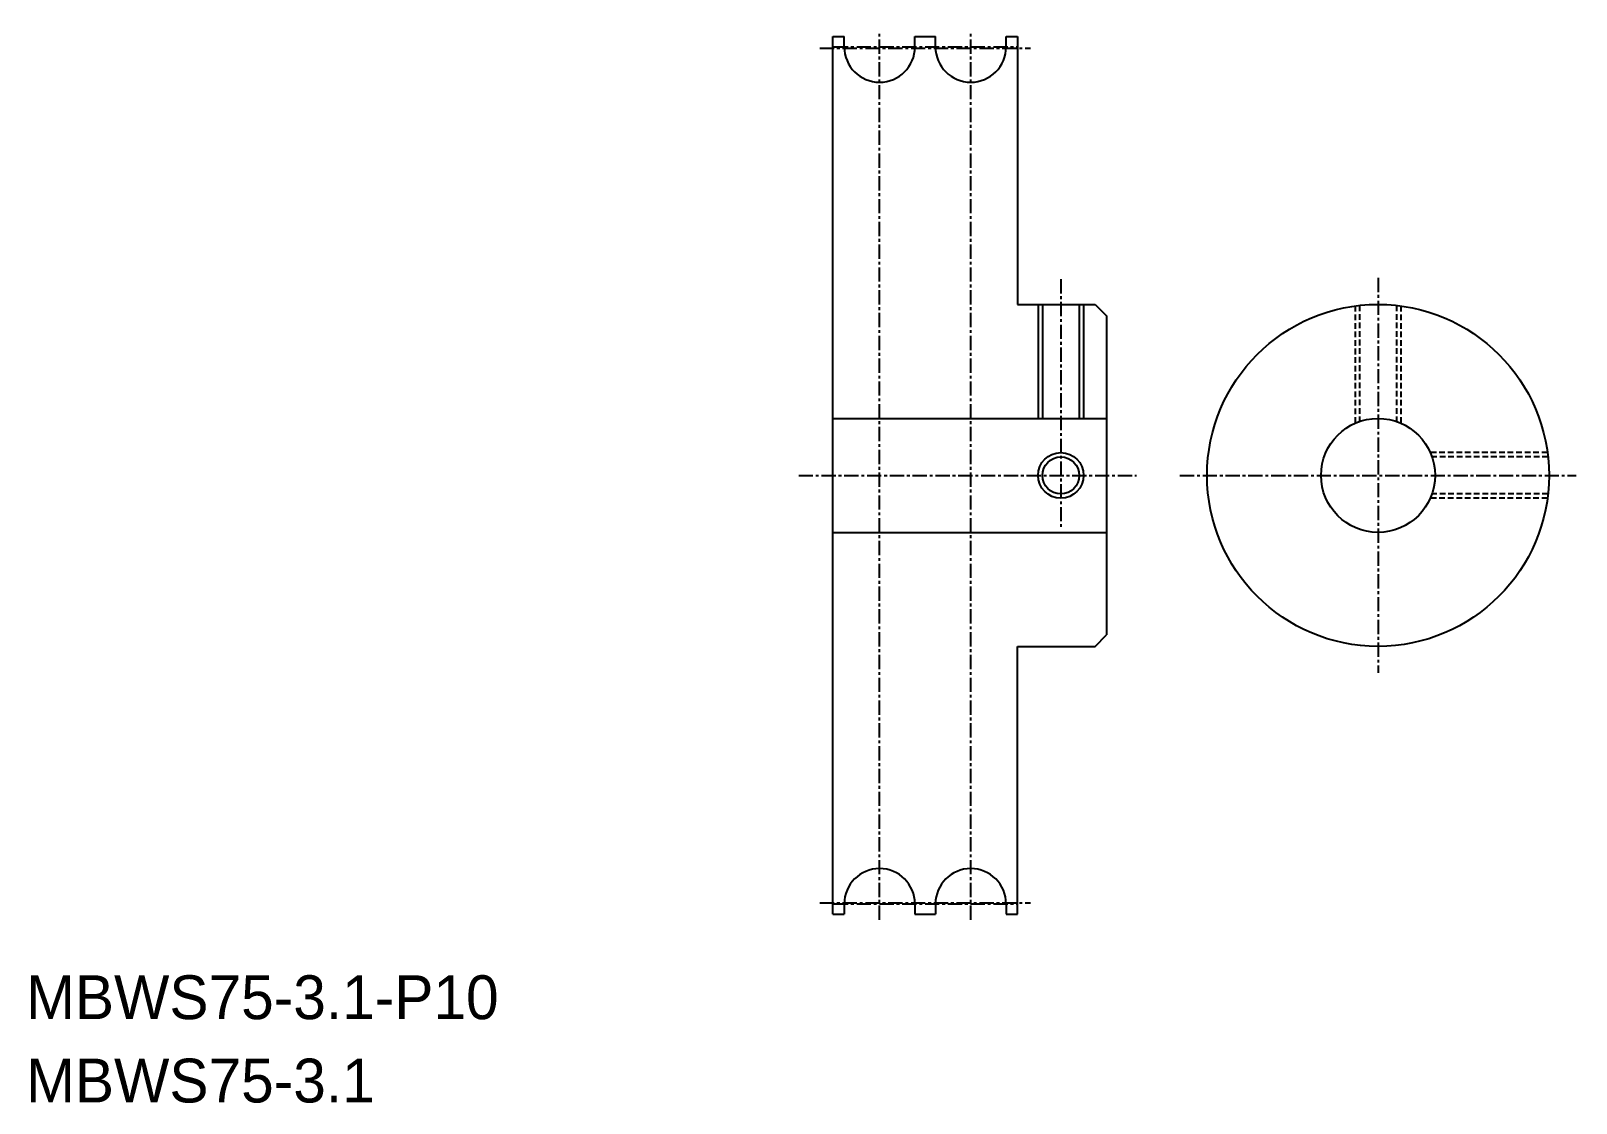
# Model space of a CAD drawing. Extents: x -22 to 114, y -27 to 67.
import ezdxf

# ---------------------------------------------------------------- set-up
doc = ezdxf.new("R2010")
doc.units = 0
doc.linetypes.add('CENTER', pattern=[2, 1.25, -0.25, 0.25, -0.25])
doc.linetypes.add('DASHED', pattern=[0.75, 0.5, -0.25])
doc.layers.get('0').update_dxf_attribs({"linetype": 'CONTINUOUS'})
doc.layers.add('CENTER', color=1, linetype='CENTER')

msp = doc.modelspace()

# ---------------------------------------------------------------- linework, layer by layer
at = {"color": 7, "linetype": 'CONTINUOUS'}
for p, q in [((48.32, -10.77), (48.32, 66.23)), ((48.32, 66.23), (49.32, 66.23)), ((49.32, 65.33), (49.32, 66.23)), ((55.52, 65.33), (55.52, 66.23)), ((55.52, 66.23), (57.32, 66.23)), ((57.32, 65.33), (57.32, 66.23)), ((63.52, 66.23), (64.52, 66.23)), ((63.52, 65.33), (63.52, 66.23)), ((64.52, 66.23), (64.52, 42.73)), ((64.52, 42.73), (71.32, 42.73)), ((66.7, 42.73), (66.7, 32.73)), ((69.94, 42.73), (69.94, 32.73)), ((71.32, 42.73), (72.32, 41.73)), ((72.32, 41.73), (72.32, 13.73)), ((48.32, 32.73), (72.32, 32.73)), ((48.32, 22.73), (72.32, 22.73)), ((71.32, 12.73), (72.32, 13.73)), ((64.52, 12.73), (71.32, 12.73)), ((64.52, -10.77), (64.52, 12.73)), ((48.32, -10.77), (49.32, -10.77)), ((49.32, -9.87), (49.32, -10.77)), ((55.52, -9.87), (55.52, -10.77)), ((55.52, -10.77), (57.32, -10.77)), ((57.32, -9.87), (57.32, -10.77)), ((63.52, -9.87), (63.52, -10.77)), ((63.52, -10.77), (64.52, -10.77))]:
    msp.add_line(p, q, dxfattribs=at)
at = {"color": 3, "linetype": 'CONTINUOUS'}
for p, q in [((66.32, 42.73), (66.32, 32.73)), ((70.32, 42.73), (70.32, 32.73))]:
    msp.add_line(p, q, dxfattribs=at)
at = {"color": 3, "linetype": 'DASHED'}
for p, q in [((94.15, 42.6), (94.15, 32.31)), ((94.53, 42.64), (94.53, 32.46)), ((97.77, 42.64), (97.77, 32.46)), ((98.15, 42.6), (98.15, 32.31)), ((111.02, 29.73), (100.73, 29.73)), ((111.06, 29.35), (100.88, 29.35)), ((111.06, 26.11), (100.88, 26.11)), ((111.02, 25.73), (100.73, 25.73))]:
    msp.add_line(p, q, dxfattribs=at)
at = {"color": 7, "linetype": 'CONTINUOUS'}
for centre, radius in [((96.15, 27.73), 15), ((96.15, 27.73), 5), ((68.32, 27.73), 1.62)]:
    msp.add_circle(centre, radius, dxfattribs=at)
at = {"color": 3, "linetype": 'CONTINUOUS'}
msp.add_circle((68.32, 27.73), 2, dxfattribs=at)
at = {"color": 7, "linetype": 'CONTINUOUS'}
for centre, start, end in [((52.42, 65.33), 180, 0), ((60.42, 65.33), 180, 0), ((52.42, -9.87), 360, 180), ((60.42, -9.87), 360, 180)]:
    msp.add_arc(centre, 3.1, start, end, dxfattribs=at)
at = {"layer": 'CENTER', "color": 1, "linetype": 'CENTER'}
for p, q in [((52.42, -11.27), (52.42, 66.73)), ((60.42, -11.27), (60.42, 66.73)), ((47.18, 65.23), (65.65, 65.23)), ((48.41, 65.33), (64.42, 65.33)), ((68.32, 44.95), (68.32, 23.23)), ((96.15, 45.06), (96.15, 10.4)), ((45.32, 27.73), (74.96, 27.73)), ((78.77, 27.73), (113.53, 27.73)), ((47.18, -9.77), (65.65, -9.77)), ((48.41, -9.87), (64.42, -9.87))]:
    msp.add_line(p, q, dxfattribs=at)

# ---------------------------------------------------------------- texts
at = {"color": 7, "linetype": 'CONTINUOUS'}
for s, height, p in [('MBWS75-3.1-P10', 3.8472, (-22.46, -19.98)), ('MBWS75-3.1', 3.847, (-22.46, -27.29))]:
    msp.add_text(s, height=height, dxfattribs=at).set_placement(p)

doc.saveas('drawing.dxf')
